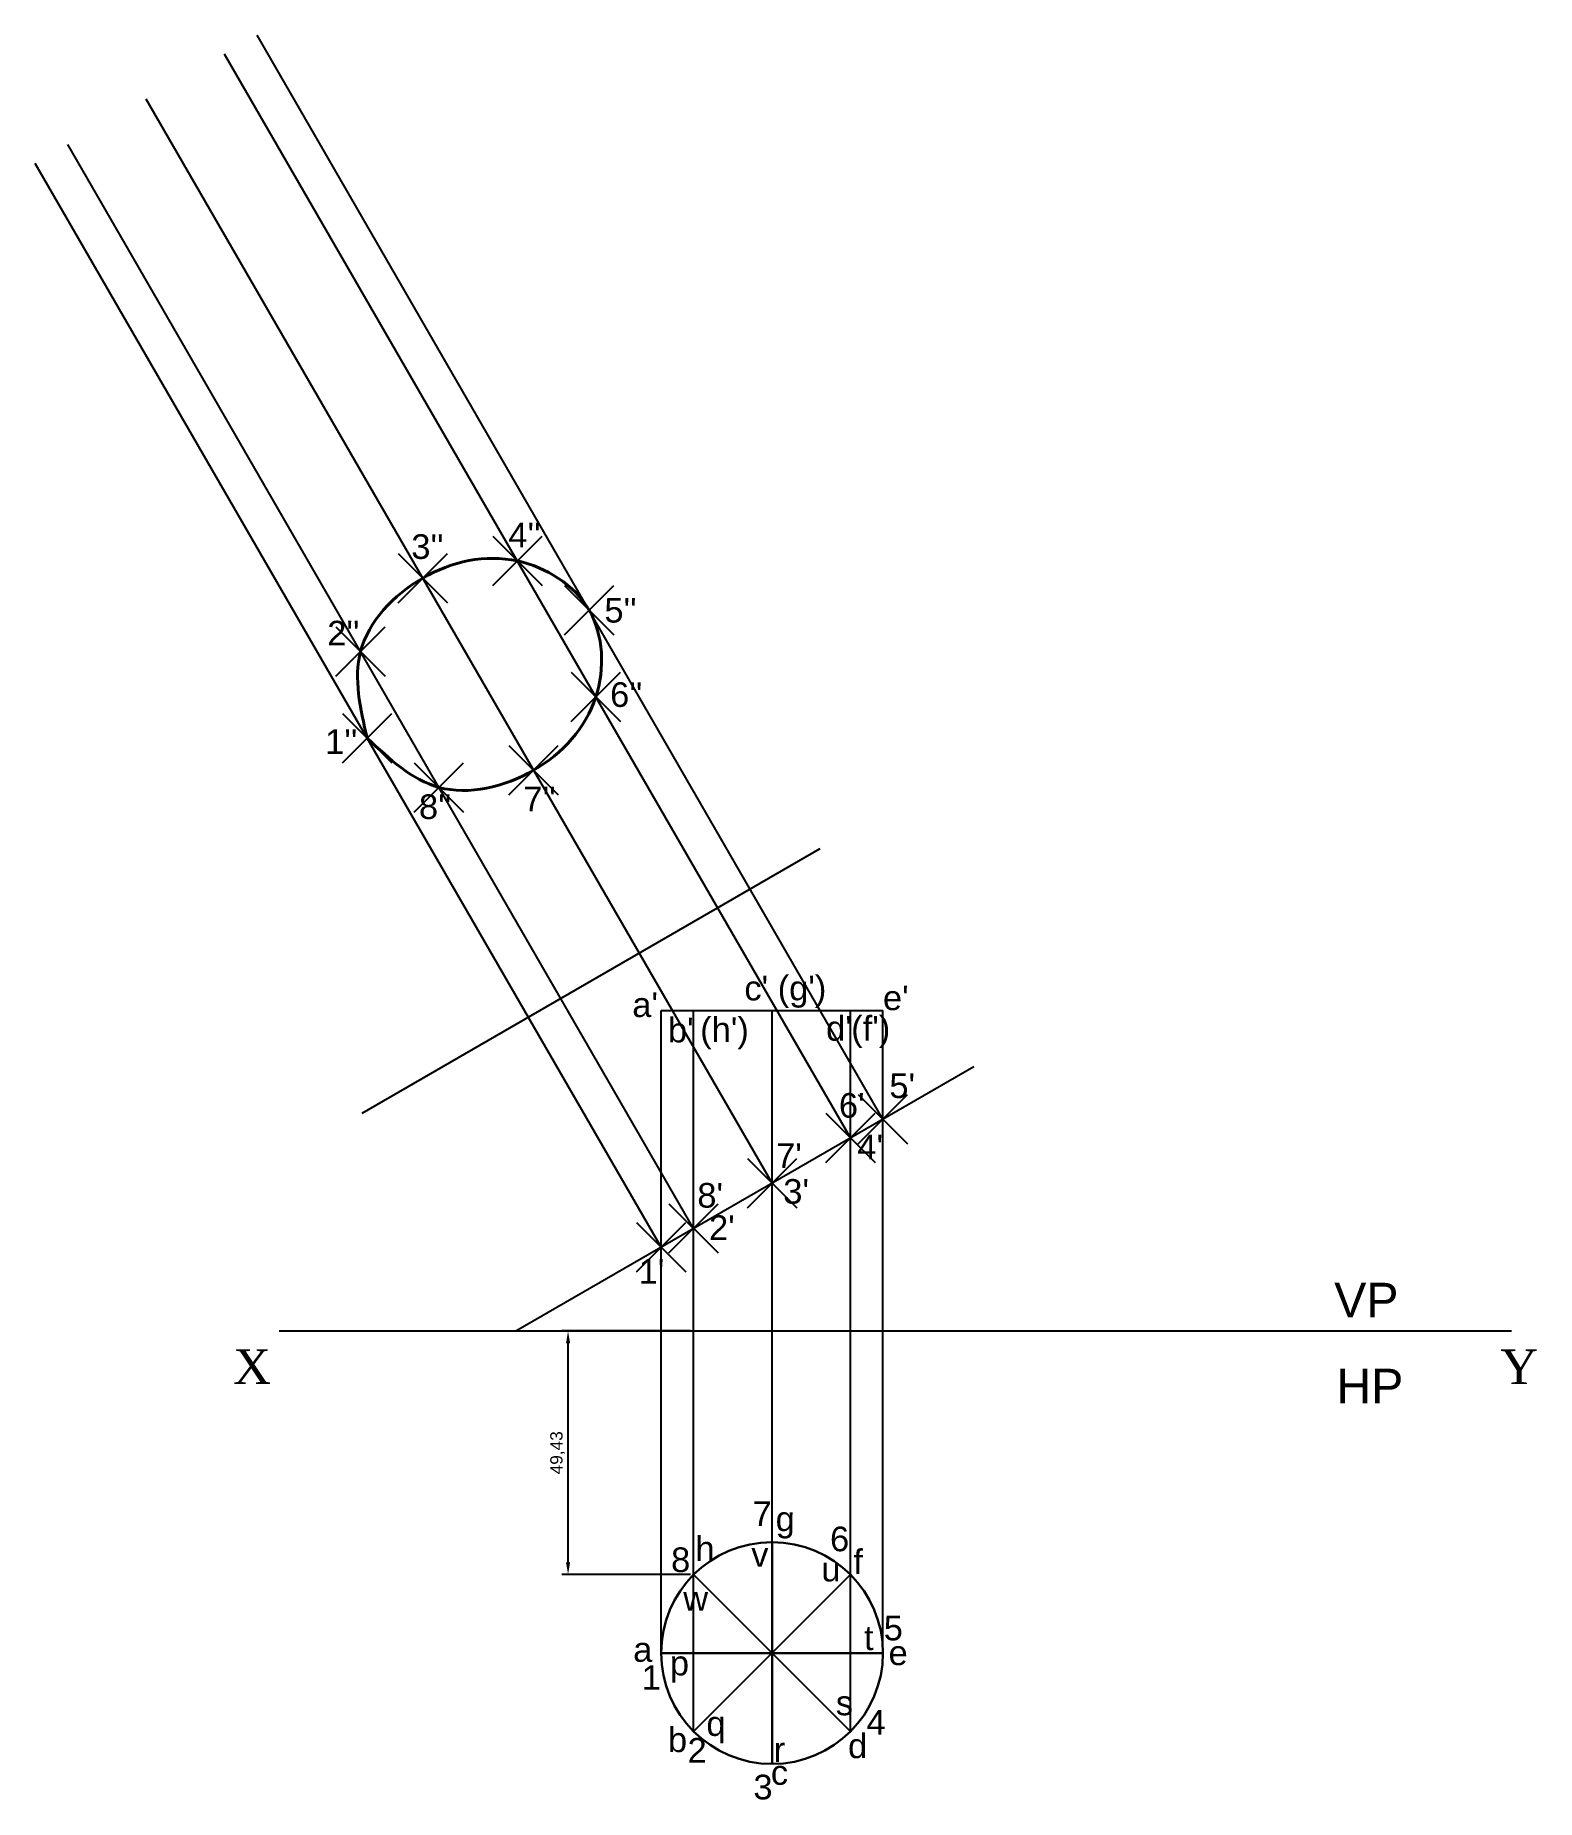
# Model space of a CAD drawing. Header units: millimetres. Extents: x 2703 to 3008, y 2372 to 2730.
import ezdxf

# ---------------------------------------------------------------- set-up
doc = ezdxf.new("R2010")
doc.units = ezdxf.units.MM
doc.header["$PDMODE"] = 3
doc.header["$PDSIZE"] = 5
doc.styles.get("Standard").update_dxf_attribs({"font": 'arial.ttf'})
doc.dimstyles.new('ISO-25', dxfattribs={"dimtxt": 2.5, "dimasz": 2.5, "dimexe": 1.25, "dimexo": 0.625, "dimtad": 1, "dimtxsty": 'Standard', "dimcen": 2.5, "dimadec": 0, "dimazin": 0, "dimtfac": 1, "dimtmove": 0, "dimatfit": 3, "dimfxl": 1, "dimarcsym": 0})

# ---------------------------------------------------------------- blocks, each defined once
blk = doc.blocks.new('*U1')
blk.add_line((0, 45), (0, 0))
blk = doc.blocks.new('*U2')
at = {"color": 0, "linetype": 'ByBlock', "lineweight": -2, "transparency": 16777216}
blk.add_blockref('*U1', (2852.69, 2379.15), dxfattribs=at)
for p, rotation in [((2852.69, 2424.15), 180), ((2868.6, 2385.74), 44.99999999999999), ((2868.6, 2417.56), 135), ((2836.78, 2417.56), 225), ((2836.78, 2385.74), 315.0000000000001), ((2875.19, 2401.65), 90), ((2830.19, 2401.65), 270)]:
    blk.add_blockref('*U1', p, dxfattribs=dict(at, rotation=rotation))
blk = doc.blocks.new('*D4')
at = {"color": 0, "lineweight": -2, "transparency": 16777216}
for p, q in [((2836.15, 2466.99), (2810.07, 2466.99)), ((2811.32, 2420.06), (2811.32, 2464.49)), ((2836.15, 2417.56), (2810.07, 2417.56))]:
    blk.add_line(p, q, dxfattribs=at)
at = {"color": 0, "transparency": 16777216}
for points in [[(2810.9, 2464.49), (2811.73, 2464.49), (2811.32, 2466.99)], [(2810.9, 2420.06), (2811.73, 2420.06), (2811.32, 2417.56)]]:
    blk.add_solid(points, dxfattribs=at)
at = {"layer": 'Defpoints', "color": 0, "transparency": 16777216}
for p in [(2811.32, 2466.99), (2836.78, 2466.99), (2836.78, 2417.56)]:
    blk.add_point(p, dxfattribs=at)
at = {"color": 0, "transparency": 16777216, "insert": (2809.19, 2442.28), "char_height": 2.5, "attachment_point": 5, "rotation": 90}
blk.add_mtext('49,43', dxfattribs=at)

msp = doc.modelspace()

# ---------------------------------------------------------------- linework, layer by layer
for p, q in [((2875.187, 2509.982), (2748.251, 2729.841)), ((2868.597, 2506.177), (2741.661, 2726.037)), ((2852.687, 2496.991), (2725.751, 2716.851)), ((2836.778, 2487.806), (2709.842, 2707.665)), ((2830.187, 2484.001), (2703.251, 2703.861)), ((2769.538, 2511.191), (2862.455, 2564.837)), ((2830.187, 2466.991), (2830.187, 2531.991)), ((2830.187, 2531.991), (2875.187, 2531.991)), ((2836.778, 2466.991), (2836.778, 2531.991)), ((2852.687, 2466.991), (2852.687, 2531.991)), ((2868.597, 2466.991), (2868.597, 2531.991)), ((2875.187, 2466.991), (2875.187, 2531.991)), ((2800.726, 2466.991), (2893.643, 2520.637)), ((2752.696, 2466.991), (3002.696, 2466.991)), ((2830.187, 2401.655), (2830.187, 2466.991)), ((2836.778, 2385.745), (2836.778, 2466.991)), ((2852.687, 2379.155), (2852.687, 2466.991)), ((2868.597, 2385.745), (2868.597, 2466.991)), ((2875.187, 2401.655), (2875.187, 2466.991))]:
    msp.add_line(p, q)
at = {"lineweight": 30}
msp.add_circle((2852.687, 2401.655), 22.5, dxfattribs=at)
at = {"color": 5, "lineweight": 40}
msp.add_spline([(2770.581, 2587.242), (2785.127, 2577.268), (2804.333, 2580.744), (2816.946, 2595.639), (2815.581, 2613.222), (2801.036, 2623.196), (2781.833, 2619.715), (2769.217, 2604.825), (2770.581, 2587.242)], degree=3, dxfattribs=at)
for p in [(2801.036, 2623.196), (2781.833, 2619.715), (2815.581, 2613.222), (2769.217, 2604.825), (2816.946, 2595.639), (2770.581, 2587.242), (2785.127, 2577.268), (2804.333, 2580.744), (2875.187, 2509.982), (2868.597, 2506.177), (2852.687, 2496.991), (2836.778, 2487.806), (2830.187, 2484.001)]:
    msp.add_point(p)

# ---------------------------------------------------------------- block references
msp.add_blockref('*U2', (0, 0))

# ---------------------------------------------------------------- texts
at = {"attachment_point": 1}
for s, width, heights, insert, char_height in [("4''", 8.3242, [0], (2799.204, 2630.968), 5), ("3''", 8.3242, [0], (2779.522, 2628.614), 5), ("5''", 8.3242, [0], (2818.682, 2615.702), 5), ("2''", 8.3242, [0], (2762.466, 2611.055), 5), ("6''", 8.3242, [0], (2819.844, 2598.592), 5), ("1''", 8.3242, [0], (2762.041, 2589.053), 5), ("7''", 8.3242, [0], (2802.257, 2577.416), 5), ("8''", 8.3242, [0], (2781.076, 2575.847), 5), ("c' (g')", 20.93664, [9.38], (2847.073, 2539.044), 5), ("a'", 8.3242, [0], (2824.344, 2535.673), 5), ("e'", 8.3242, [0], (2875.187, 2537.073), 5), ("b'", 8.3242, [0], (2831.57, 2530.533), 5), ("(h')", 8.3242, [0], (2838.115, 2530.644), 5), ("d'", 8.3242, [0], (2863.656, 2530.885), 5), ("(f')", 8.3242, [0], (2868.751, 2530.891), 5), ("5'", 8.3242, [0], (2876.486, 2519.234), 5), ("6'", 8.3242, [0], (2866.255, 2515.254), 5), ("4'", 8.3242, [0], (2869.992, 2506.823), 5), ("7'", 8.3242, [0], (2853.52, 2505.075), 5), ("8'", 8.3242, [0], (2837.534, 2497.01), 5), ("3'", 8.3242, [0], (2854.973, 2497.795), 5), ("2'", 8.3242, [0], (2839.909, 2490.462), 5), ("1'", 8.3242, [0], (2825.634, 2481.6), 5), ('VP', 17.93702, [0], (2966.719, 2476.768), 7), ('{\\fTimes New Roman|b0|i0|c0|p18;X}', 10.95146, [0], (2743.414, 2463.255), 7), ('{\\fTimes New Roman|b0|i0|c0|p18;Y}', 10.95146, [0], (3000.425, 2463.231), 7), ('HP', 17.93702, [0], (2967.161, 2459.325), 7), ('7', 8.3242, [0], (2848.757, 2432.427), 5), ('g', 8.3242, [0], (2853.425, 2431.369), 5), ('6', 8.3242, [0], (2864.452, 2427.298), 5), ('h', 8.3242, [0], (2837.144, 2425.332), 5), ('8', 8.3242, [0], (2832.211, 2423.075), 5), ('v', 8.3242, [0], (2848.477, 2424.145), 5), ('u', 8.3242, [0], (2862.683, 2421.178), 5), ('f', 8.3242, [0], (2869.192, 2422.677), 5), ('w', 8.3242, [0], (2834.678, 2415.218), 5), ('5', 8.3242, [0], (2875.346, 2409.216), 5), ('t', 8.3242, [0], (2871.345, 2407.243), 5), ('a', 8.3242, [0], (2824.52, 2404.867), 5), ('e', 8.3242, [0], (2876.327, 2404.194), 5), ('1', 8.3242, [0], (2826.268, 2399.188), 5), ('p', 8.3242, [0], (2831.969, 2402.117), 5), ('s', 8.3242, [0], (2865.629, 2394.033), 5), ('q', 8.3242, [0], (2839.376, 2389.838), 5), ('4', 8.3242, [0], (2871.843, 2390.105), 5), ('b', 8.3242, [0], (2831.576, 2386.56), 5), ('2', 8.3242, [0], (2835.553, 2384.431), 5), ('d', 8.3242, [0], (2868.105, 2385.327), 5), ('r', 8.3242, [0], (2853.02, 2384.578), 5), ('3', 8.3242, [0], (2848.913, 2376.966), 5), ('c', 8.3242, [0], (2852.454, 2379.915), 5)]:
    msp.add_mtext_dynamic_manual_height_columns(s, width=width, gutter_width=12.5, heights=heights, dxfattribs=dict(at, insert=insert, char_height=char_height))

# ---------------------------------------------------------------- dimensions: what is measured, and where the dimension line sits
dim = msp.add_aligned_dim(p1=(2836.778, 2417.565), p2=(2836.778, 2466.991), distance=25.46, dimstyle='ISO-25')
dim.commit()
dim.dimension.update_dxf_attribs({"geometry": '*D4', "text_midpoint": (2809.19, 2442.278)})

doc.saveas('drawing.dxf')
